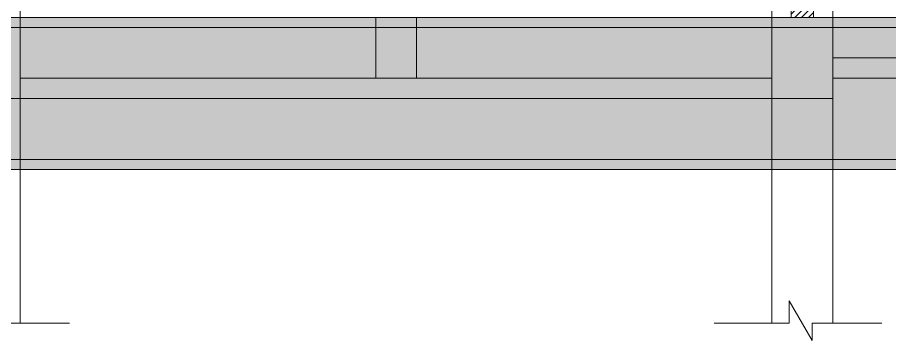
# Model space of a CAD drawing. Header units: millimetres. Extents: x -51 to 151, y -74 to 104.
# Drawn here: x -7.85 to 0.74, y -1.79 to 1.4 of the extents above; entities that cross this region are included whole.
import ezdxf

# ---------------------------------------------------------------- set-up
doc = ezdxf.new("R2010")
doc.units = ezdxf.units.MM
doc.header["$LTSCALE"] = 15

msp = doc.modelspace()

# ---------------------------------------------------------------- hatches: boundary and pattern name
at = {"linetype": 'Continuous', "lineweight": 13, "true_color": 0xb64b2b}
h = msp.add_hatch(dxfattribs=at)
h.set_pattern_fill('ANSI31', color=15, scale=0.015)
h.set_pattern_definition([(45, (-665.703766, -0.560623), (-0.0336759605, 0.0336759605), [])])
h.paths.add_polyline_path([(-0.2274, 1.4), (-0.0074, 1.4), (-0.0074, 4.1), (-0.2274, 4.1)])
at = {"linetype": 'Continuous', "lineweight": 13}
h = msp.add_hatch(color=256, dxfattribs=at)
h.dxf.hatch_style = 1
h.paths.add_polyline_path([(-8.4174, 0.6), (-7.8174, 0.6), (-7.8174, 1.4), (-8.4174, 1.4)])
h = msp.add_hatch(color=256, dxfattribs=at)
h.dxf.hatch_style = 1
h.paths.add_polyline_path([(4.9826, 1.3), (4.9826, 1.4), (-7.8174, 1.4), (-7.8174, 1.3)])
h = msp.add_hatch(color=256, dxfattribs=at)
h.dxf.hatch_style = 1
h.paths.add_polyline_path([(-4.3174, 0.8), (-3.9174, 0.8), (-3.9174, 1.4), (-4.3174, 1.4)])
h = msp.add_hatch(color=256, dxfattribs=at)
h.dxf.hatch_style = 1
h.paths.add_polyline_path([(-0.4174, 0.6), (0.1826, 0.6), (0.1826, 1.4), (-0.4174, 1.4)])
h = msp.add_hatch(dxfattribs=at)
h.set_pattern_fill('AR-CONC', color=256, scale=0.002)
h.set_pattern_definition([(50, (-665.70377, 52.23938), (0.36436934, -0.03187817), [0.0381, -0.4191]), (355, (-665.70377, 52.23938), (-0.07048684, 0.3821137), [0.03048, -0.33528117]), (100.451445, (-665.6734, 52.23672), (0.2938825, 0.3502355), [0.03238002, -0.35618049]), (46.1842, (-665.70377, 52.34098), (0.54215808, -0.08408466), [0.05715, -0.62865]), (96.63556, (-665.6586, 52.33397), (0.47480827, 0.49485225), [0.04857005, -0.5342712]), (351.18415, (-665.70377, 52.341), (0.47480827, 0.49485225), [0.04571993, -0.50291946]), (21, (-665.65297, 52.31558), (0.30322878, -0.2045304), [0.0381, -0.4191]), (326, (-665.65297, 52.31558), (0.12360406, 0.36837593), [0.03048, -0.33528]), (71.451445, (-665.6277, 52.29853), (0.42683284, 0.16384554), [0.03238002, -0.35617988]), (37.5, (-665.70377, 52.23938), (0.006177207, 0.169110078), [0, -0.331216, 0, -0.34036, 0, -0.33655]), (7.5, (-665.70377, 52.23938), (0.133639325, 0.20036115), [0, -0.194056, 0, -0.323596, 0, -0.12827]), (327.5, (-665.81705, 52.23938), (0.27118119, -0.011457488), [0, -0.127, 0, -0.39624, 0, -0.52578]), (317.5, (-665.86785, 52.23938), (0.29625836, 0.05085298), [0, -0.1651, 0, -0.263144, 0, -0.37338])])
h.paths.add_polyline_path([(-8.4174, 0.6), (-8.4174, 1.0722), (-10.1941, 0), (-8.4174, 0)])
h.paths.add_polyline_path([(-7.8174, 0.6), (-8.1174, 0.6), (-8.1174, 0), (-7.8174, 0)])
h.paths.add_polyline_path([(-8.1174, 0.6), (-8.2174, 0.6), (-8.2174, 0), (-8.1174, 0)])
h.paths.add_polyline_path([(-0.4174, 0.6), (-7.8174, 0.6), (-7.8174, 0), (-0.4174, 0)])
h.paths.add_polyline_path([(-0.4174, 0.8), (-7.8174, 0.8), (-7.8174, 0.6), (-0.4174, 0.6)])
h.paths.add_polyline_path([(-4.3174, 1.3), (-7.8174, 1.3), (-7.8174, 0.8), (-4.3174, 0.8)])
h.paths.add_polyline_path([(-0.4174, 1.3), (-3.9174, 1.3), (-3.9174, 0.8), (-0.4174, 0.8)])
h.paths.add_polyline_path([(-0.1174, 0.6), (-0.4174, 0.6), (-0.4174, 0), (-0.1174, 0)])
h.paths.add_polyline_path([(0.1826, 0.6), (-0.1174, 0.6), (-0.1174, 0), (0.1826, 0)])
h.paths.add_polyline_path([(3.8826, 0.8), (0.1826, 0.8), (0.1826, 0.6), (0.1826, 0), (3.8826, 0)])
h.paths.add_polyline_path([(3.8826, 1), (0.1826, 1), (0.1826, 0.8), (3.8826, 0.8)])
h.paths.add_polyline_path([(2.4326, 1.3), (1.3026, 1.3), (1.3026, 1.2), (1.1026, 1.2), (1.1026, 1.3), (0.1826, 1.3), (0.1826, 1), (2.4326, 1)])
h.paths.add_polyline_path([(4.7826, 0.8), (3.8826, 0.8), (3.8826, 0), (4.7826, 0)])
h.paths.add_polyline_path([(4.9826, 1), (3.8826, 1), (3.8826, 0.8), (4.9826, 0.8)])
h.paths.add_polyline_path([(3.8826, 1.3), (2.7326, 1.3), (2.7326, 1), (3.8826, 1)])
h.paths.add_polyline_path([(4.9826, 1.3), (3.8826, 1.3), (3.8826, 1), (4.9826, 1)])
h.paths.add_polyline_path([(5.1826, 0.8), (4.9826, 0.8), (4.7826, 0.8), (4.7826, 0), (5.1826, 0)])
h = msp.add_hatch(color=256, dxfattribs=at)
h.dxf.hatch_style = 1
h.paths.add_polyline_path([(-15.1428, 0), (10.6672, 0), (10.6672, -0.1), (-15.1428, -0.1)])

# ---------------------------------------------------------------- linework, layer by layer
for p, q in [((0.1826, 8.4), (0.1826, -1.6144)), ((-7.8174, -1.6144), (-7.8174, 4.4592))]:
    msp.add_line(p, q, dxfattribs=at)
for points in [[(-0.4174, -1.6144), (-0.4174, 8.4)], [(4.9826, 1.4), (-8.4174, 1.4)], [(-8.4174, 1.3), (4.9826, 1.3)], [(4.9826, 1), (0.1826, 1)], [(-7.8174, 0.8), (-0.4174, 0.8)], [(4.9826, 0.8), (0.1826, 0.8)], [(-0.4174, 0.6), (-7.8174, 0.6)], [(-8.9846, -1.6144), (-8.2474, -1.6144), (-8.2474, -1.3943), (-8.0191, -1.7867), (-8.0191, -1.6144), (-7.3337, -1.6144)], [(-0.9846, -1.6144), (-0.2474, -1.6144), (-0.2474, -1.3943), (-0.0191, -1.7867), (-0.0191, -1.6144), (0.6663, -1.6144)]]:
    msp.add_lwpolyline(points, dxfattribs=at)
for points in [[(-0.2274, 1.4), (-0.0074, 1.4), (-0.0074, 4.1), (-0.2274, 4.1)], [(-8.4174, 0.6), (-7.8174, 0.6), (-7.8174, 1.4), (-8.4174, 1.4)], [(-4.3174, 0.8), (-3.9174, 0.8), (-3.9174, 1.4), (-4.3174, 1.4)], [(-0.4174, 0.6), (0.1826, 0.6), (0.1826, 1.4), (-0.4174, 1.4)], [(-15.1428, 0), (10.6672, 0), (10.6672, -0.1), (-15.1428, -0.1)]]:
    msp.add_lwpolyline(points, close=True, dxfattribs=at)

doc.saveas('drawing.dxf')
